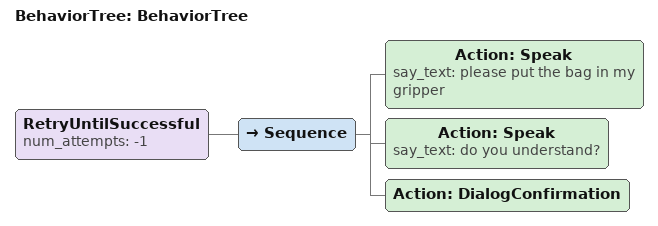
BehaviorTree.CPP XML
<?xml version="1.0"?>
<root main_tree_to_execute="BehaviorTree">
    <BehaviorTree ID="BehaviorTree">
        <RetryUntilSuccessful num_attempts="-1">
            <Sequence>
                <Action ID="Speak" say_text="please put the bag in my gripper"/>
                <Action ID="Speak" say_text="do you understand?"/>
                <Action ID="DialogConfirmation" />
            </Sequence>
        </RetryUntilSuccessful>
    </BehaviorTree>
</root>
